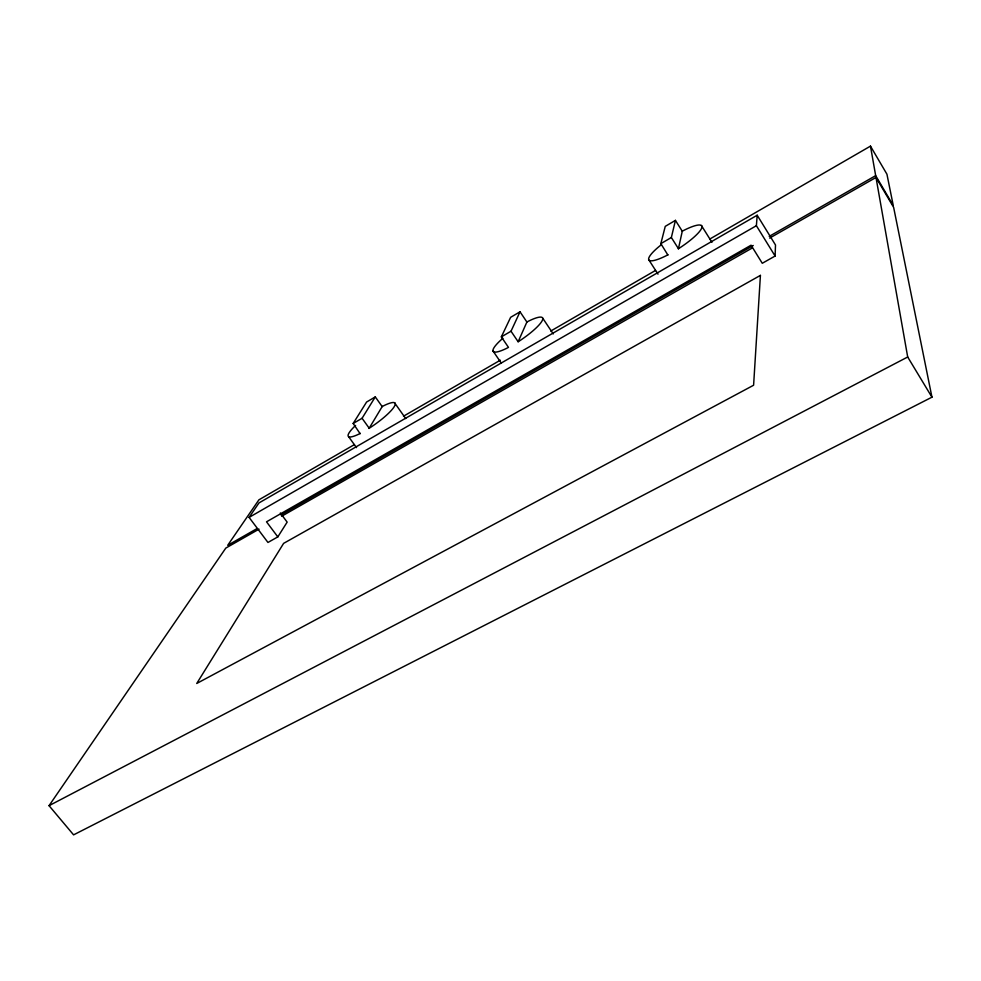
<?xml version="1.0" encoding="UTF-8"?>
<svg xmlns="http://www.w3.org/2000/svg" width="981" height="981" viewBox="0 0 981 981"><rect width="100%" height="100%" fill="white"/><g stroke="black" fill="none" stroke-linecap="round" stroke-linejoin="round"><path stroke-width="1.47" d="M277.819 536.889L266.513 521.818L751.066 245.201L762.274 263.276L775.1 256.041L775.505 245.005L757.185 215.231L258.972 502.934L249.088 517.392L267.96 542.456L277.819 536.889L287.151 522.125L280.345 512.989M775.1 256.041L756.388 225.704L757.185 215.231M678.386 248.916L682.322 231.001M667.877 255.023L660.838 243.656L665.253 226.366L675.431 220.382L682.273 231.222L683.892 230.339A31.441 6.597 -32.8 0 1 701.905 227.371A31.441 6.597 -32.8 0 1 680.14 247.629L678.435 248.684L671.36 237.512L675.431 220.382M518.14 341.744L526.895 322.026L528.367 321.228A29.835 6.156 -34.2 0 1 542.37 320.296A29.835 6.156 -34.2 0 1 519.734 340.75L518.14 341.744L511.015 331.222L520.028 311.799L526.895 322.026M502.861 338.286A29.835 6.156 -34.2 0 0 506.858 348.23L508.465 347.36L501.34 336.875L510.635 317.317L520.028 311.799M369.028 428.489L382.332 406.33M360.101 433.676L353.172 423.461L366.587 402.038L375.294 396.9L382.173 406.588L383.792 405.705A28.682 5.69 -35.4 0 1 394.325 406.514A28.682 5.69 -35.4 0 1 370.99 427.103L369.199 428.219L362.075 418.274L375.294 396.9M769.619 238.101L875.996 177.463L893.642 207.408L931.95 397.182L73.587 834.868L49.05 805.671L225.802 548.085L259.033 529.139M362.075 418.274L353.172 423.461M511.015 331.222L501.34 336.875M671.36 237.512L660.838 243.656M354.423 444.589L258.91 499.832L227.702 545.301L256.973 528.612M403.498 416.202L500.347 360.186M550.758 331.038L655.553 270.425M709.95 238.959L870.466 146.132L886.934 174.201L893.25 205.483L875.677 175.648L870.466 146.132M249.088 517.392L756.388 225.704M280.922 514.939L753.261 245.483M769.227 236.372L875.677 175.648M281.645 516.251L752.341 247.948M667.926 254.79L666.16 255.747A31.441 6.597 -32.8 0 1 648.76 259.72A31.441 6.597 -32.8 0 1 661.439 244.637M360.297 433.369L359.12 433.994A28.682 5.69 -35.4 0 1 355.588 425.447M49.05 805.671L907.695 356.998L875.996 177.463M348.611 436.68L356.508 447.618M394.521 402.725L405.742 418.568M492.965 350.916L501.193 362.97M542.665 318.089L553.247 333.92M648.993 260.112L658.006 274.153M701.427 225.532L711.948 242.307M907.695 356.998L931.95 397.182M760.422 275.379L753.604 385.239L196.74 683.475L283.619 543.364L760.422 275.379"/></g></svg>
